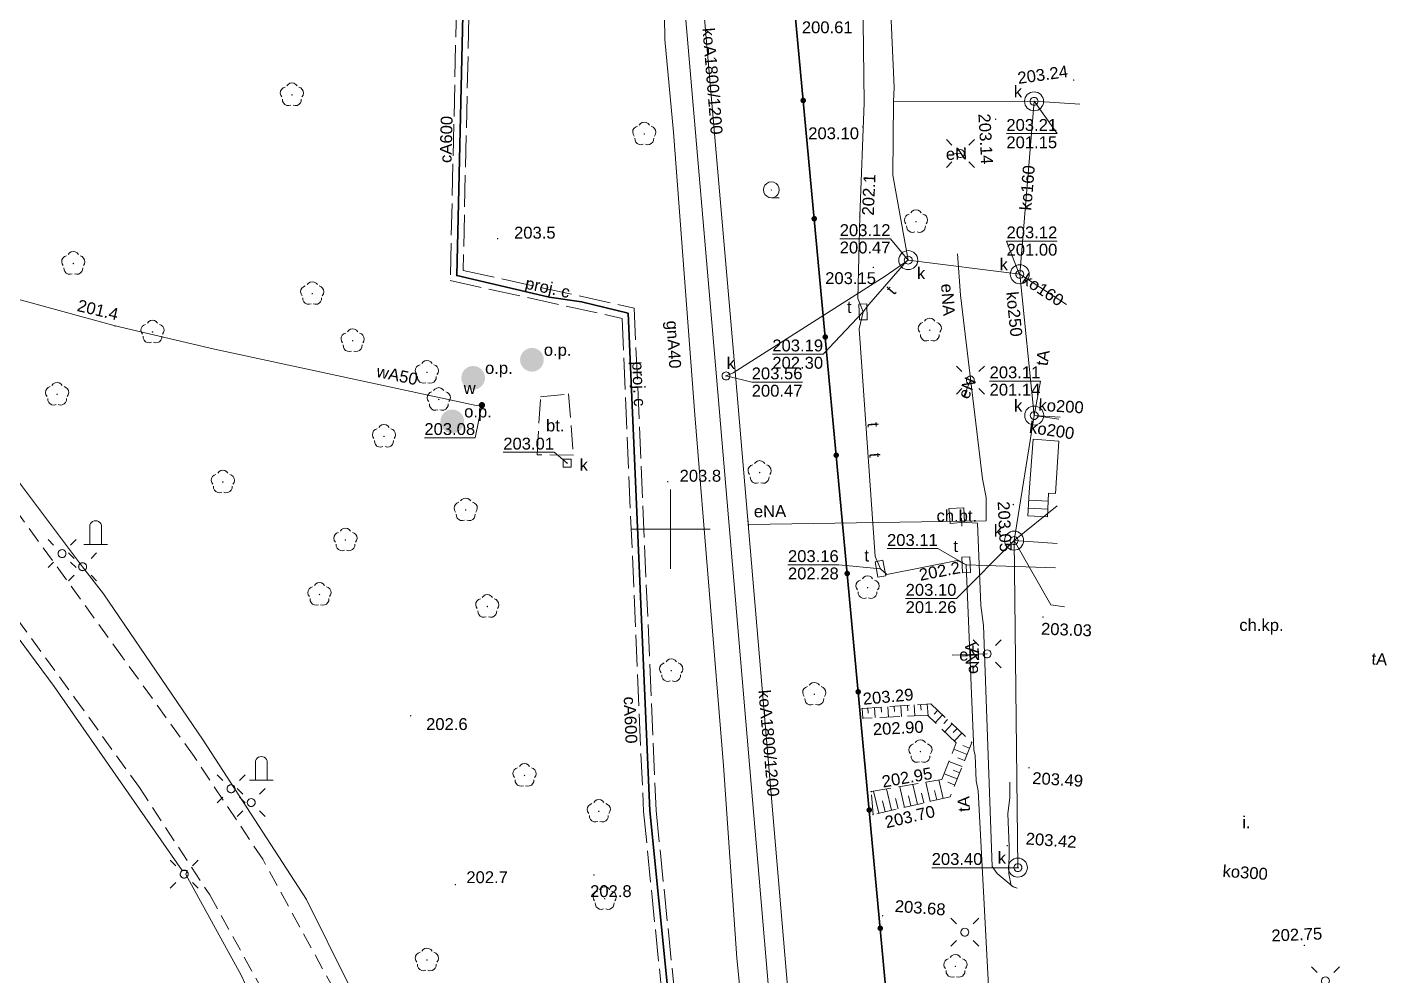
# Model space of a CAD drawing. Extents: x 0 to 7423283, y 0 to 5548300.
# Drawn here: x 7422559.4 to 7422645.2, y 5548021.8 to 5548081.7 of the extents above; entities that cross this region are included whole.
import ezdxf
from ezdxf.enums import TextEntityAlignment as Align

# ---------------------------------------------------------------- set-up
doc = ezdxf.new("R2010")
doc.units = 0
for name, pattern in [('PRZER1-1', [2, 1, -1]), ('PRZER2-1', [3, 2, -1]), ('PRZER2_5-1', [3.5, 2.5, -1]), ('PRZER3-1', [4, 3, -1]), ('PRZER4-1', [5, 4, -1])]:
    doc.linetypes.add(name, pattern=pattern)
doc.layers.get('0').update_dxf_attribs({"linetype": 'CONTINUOUS', "lineweight": 13})
for name, color, linetype, lineweight in [('BUBZ02', 7, 'PRZER2_5-1', 18), ('EGBS10', 7, 'CONTINUOUS', 18), ('KTCR02', 7, 'PRZER2-1', 18), ('KTCR02_O', 7, 'PRZER2-1', 18), ('KTOK05_01', 7, 'CONTINUOUS', 35), ('KTPL01', 7, 'PRZER3-1', 18), ('KTPL01_O', 7, 'PRZER3-1', 18), ('RTPW01', 7, 'CONTINUOUS', 13), ('RTPW01_O', 7, 'CONTINUOUS', 13), ('RTPW02', 7, 'CONTINUOUS', 13), ('RTPW02_O', 7, 'CONTINUOUS', 13), ('SUBP', 7, 'CONTINUOUS', 18), ('SUSM', 7, 'CONTINUOUS', 18)]:
    doc.layers.add(name, color=color, linetype=linetype, lineweight=lineweight)
for name, color, linetype, lineweight, true_color in [('EGBD03', 7, 'CONTINUOUS', 18, 0x008000), ('EGBU01', 7, 'PRZER1-1', 18, 0x008000), ('OBOO04_01', 7, 'CONTINUOUS', 18, 0x0a0909), ('OBOP02', 7, 'CONTINUOUS', 18, 0x008000), ('OBOP05_01', 7, 'CONTINUOUS', 13, 0x0a0909), ('OBOP05_01_O', 7, 'CONTINUOUS', 13, 0x0a0909), ('PTTL05', 7, 'CONTINUOUS', 18, 0x0a0909), ('SUOP03', 1, 'CONTINUOUS', 35, 0xff0000), ('SUPC05', 7, 'CONTINUOUS', 18, 0xd200d2), ('SUPC05_O', 7, 'CONTINUOUS', 18, 0xd200d2), ('SUPE04', 1, 'CONTINUOUS', 18, 0xff0000), ('SUPE04_O', 1, 'CONTINUOUS', 18, 0xff0000), ('SUPG04', 7, 'CONTINUOUS', 18, 0xbfbf00), ('SUPG04_O', 7, 'CONTINUOUS', 18, 0xbfbf00), ('SUPK03', 7, 'CONTINUOUS', 18, 0x803300), ('SUPK03_O', 7, 'CONTINUOUS', 18, 0x803300), ('SUPT01', 7, 'CONTINUOUS', 18, 0xff9100), ('SUPT01_O', 7, 'CONTINUOUS', 18, 0xff9100), ('SUPW03', 5, 'CONTINUOUS', 18, 0x0000ff), ('SUPW03_O', 5, 'CONTINUOUS', 18, 0x0000ff), ('SUUS15', 7, 'CONTINUOUS', 18, 0xff9100), ('SUUS15_O', 7, 'CONTINUOUS', 18, 0xff9100), ('SUUS22', 7, 'CONTINUOUS', 18, 0x0a0909), ('SUUS22_O', 7, 'CONTINUOUS', 18, 0x0a0909), ('SUXX_01', 7, 'CONTINUOUS', 18, 0x0a0909)]:
    doc.layers.add(name, color=color, linetype=linetype, lineweight=lineweight, true_color=true_color)
for name, color, linetype, true_color in [('SUPS01_05', 7, 'CONTINUOUS', 0x803300), ('SUPS01_05_O', 7, 'CONTINUOUS', 0x803300), ('SUPS01_07', 7, 'CONTINUOUS', 0xff9100), ('SUPS01_07_O', 7, 'CONTINUOUS', 0xff9100), ('SUPS01_08', 5, 'CONTINUOUS', 0x0000ff), ('SUPS01_08_O', 5, 'CONTINUOUS', 0x0000ff), ('SUUS25', 7, 'CONTINUOUS', 0x0a0909), ('SUUS25_O', 7, 'CONTINUOUS', 0x0a0909)]:
    doc.layers.add(name, color=color, linetype=linetype, true_color=true_color)
doc.styles.add('GEO-INFO', font='Arial')

# ---------------------------------------------------------------- blocks, each defined once
blk = doc.blocks.new('KOLO')
blk.add_hatch(color=0).paths.add_polyline_path([(0, 0.5), (-0.12941, 0.482963), (-0.25, 0.433013), (-0.353553, 0.353553), (-0.433013, 0.25), (-0.482963, 0.12941), (-0.5, 0), (-0.482963, -0.12941), (-0.433013, -0.25), (-0.353553, -0.353553), (-0.25, -0.433013), (-0.12941, -0.482963), (0, -0.5), (0.12941, -0.482963), (0.25, -0.433013), (0.353553, -0.353553), (0.433013, -0.25), (0.482963, -0.12941), (0.5, 0), (0.482963, 0.12941), (0.433013, 0.25), (0.353553, 0.353553), (0.25, 0.433013), (0.12941, 0.482963)])
blk = doc.blocks.new('OKRAG_PELNY')
at = {"color": 0}
blk.add_lwpolyline([(0.5, 0), (0.482963, -0.12941), (0.433013, -0.25), (0.353553, -0.353553), (0.25, -0.433013), (0.12941, -0.482963), (0, -0.5), (-0.12941, -0.482963), (-0.25, -0.433013), (-0.353553, -0.353553), (-0.433013, -0.25), (-0.482963, -0.12941), (-0.5, 0), (-0.482963, 0.12941), (-0.433013, 0.25), (-0.353553, 0.353553), (-0.25, 0.433013), (-0.12941, 0.482963), (0, 0.5), (0.12941, 0.482963), (0.25, 0.433013), (0.353553, 0.353553), (0.433013, 0.25), (0.482963, 0.12941)], close=True, dxfattribs=at)
blk = doc.blocks.new('SPDLP')
blk.add_hatch(color=0).paths.add_polyline_path([(-0.09, 0), (-0.085595, -0.027812), (-0.072812, -0.052901), (-0.052901, -0.072812), (-0.027812, -0.085595), (0, -0.09), (0.027812, -0.085595), (0.052901, -0.072812), (0.072812, -0.052901), (0.085595, -0.027812), (0.09, 0), (0.085595, 0.027812), (0.072812, 0.052901), (0.052901, 0.072812), (0.027812, 0.085595), (0, 0.09), (-0.027812, 0.085595), (-0.052901, 0.072812), (-0.072812, 0.052901), (-0.085595, 0.027812)])
at = {"color": 0}
for points in [[(-1.292703, 0.137547), (-1.355024, 0.389802), (-1.327532, 0.648184), (-1.213525, 0.881678), (-1.026689, 1.062258), (-0.78945, 1.168249), (-0.530282, 1.186929)], [(-0.268652, 1.271938), (-0.048001, 1.40916), (0.20623, 1.462858), (0.463525, 1.426585), (0.693003, 1.304695), (0.867117, 1.11182), (0.964971, 0.871109)], [(1.126667, 0.648554), (1.325358, 0.481106), (1.454989, 0.255912), (1.5, 0), (1.454989, -0.255912), (1.325358, -0.481106), (1.126667, -0.648554)], [(-0.530282, -1.186929), (-0.78945, -1.168249), (-1.026689, -1.062258), (-1.213525, -0.881678), (-1.327532, -0.648184), (-1.355024, -0.389802), (-1.292703, -0.137547)], [(0.964971, -0.871109), (0.867117, -1.11182), (0.693003, -1.304695), (0.463525, -1.426585), (0.20623, -1.462858), (-0.048001, -1.40916), (-0.268652, -1.271938)]]:
    blk.add_lwpolyline(points, dxfattribs=at)
blk = doc.blocks.new('SUSM01_01')
at = {"color": 0}
for points in [[(-0.353553, 0.353553), (-0.212132, 0.212132)], [(0.353553, 0.353553), (0.212132, 0.212132)], [(-0.353553, -0.353553), (-0.212132, -0.212132)], [(0.353553, -0.353553), (0.212132, -0.212132)]]:
    blk.add_lwpolyline(points, dxfattribs=at)
blk.add_lwpolyline([(0.1, 0), (0.093969, -0.034202), (0.076604, -0.064279), (0.05, -0.086603), (0.025882, -0.096593), (0, -0.1), (-0.025882, -0.096593), (-0.05, -0.086603), (-0.073305, -0.068017), (-0.090097, -0.043388), (-0.098883, -0.014904), (-0.098883, 0.014904), (-0.090097, 0.043388), (-0.073305, 0.068017), (-0.05, 0.086603), (-0.022252, 0.097493), (0.007473, 0.09972), (0.036534, 0.093087), (0.062349, 0.078183), (0.082624, 0.056332), (0.095557, 0.029476)], close=True, dxfattribs=at)
blk = doc.blocks.new('PROSTOKAT2-1_PELNY')
at = {"color": 0}
blk.add_lwpolyline([(1, 0.5), (1, -0.5), (-1, -0.5), (-1, 0.5)], close=True, dxfattribs=at)
blk = doc.blocks.new('OBOO04')
at = {"color": 0}
for points in [[(0, -1), (0, 1)], [(0, -0.5), (1.5, -0.5), (1.62941, -0.482963), (1.75, -0.433013), (1.853553, -0.353553), (1.933013, -0.25), (1.982963, -0.12941), (2, 0), (1.982963, 0.12941), (1.933013, 0.25), (1.853553, 0.353553), (1.75, 0.433013), (1.62941, 0.482963), (1.5, 0.5)], [(0, 0.5), (1.5, 0.5)]]:
    blk.add_lwpolyline(points, dxfattribs=at)
blk = doc.blocks.new('KWADRAT_NIEPRZEZR')
at = {"color": 0}
blk.add_lwpolyline([(-0.5, 0.5), (-0.5, -0.5), (0.5, -0.5), (0.5, 0.5)], close=True, dxfattribs=at)
blk = doc.blocks.new('PION_C')
at = {"color": 0}
blk.add_lwpolyline([(0, 0.5), (0, -0.5)], dxfattribs=at)
blk = doc.blocks.new('SPKRZ')
at = {"color": 0}
blk.add_lwpolyline([(0.5, 0), (0.475528, -0.154508), (0.404508, -0.293893), (0.293893, -0.404508), (0.154508, -0.475528), (0, -0.5), (-0.154508, -0.475528), (-0.293893, -0.404508), (-0.404508, -0.293893), (-0.475528, -0.154508), (-0.5, 0), (-0.475528, 0.154508), (-0.404508, 0.293893), (-0.293893, 0.404508), (-0.154508, 0.475528), (0, 0.5), (0.154508, 0.475528), (0.293893, 0.404508), (0.404508, 0.293893), (0.475528, 0.154508)], close=True, dxfattribs=at)
blk.add_lwpolyline([(-0.5, 0), (-0.5, -0.5)], dxfattribs=at)

msp = doc.modelspace()

# ---------------------------------------------------------------- linework, layer by layer
at = {"color": 7, "linetype": 'Continuous', "lineweight": 13, "elevation": 100, "flags": 128}
for points in [[(7422600, 5548047.5), (7422600, 5548052.5)], [(7422597.5, 5548050), (7422602.5, 5548050)]]:
    msp.add_lwpolyline(points, dxfattribs=at)
at = {"layer": 'BUBZ02', "color": 7, "linetype": 'PRZER2_5-1', "lineweight": 18, "ltscale": 0.5, "elevation": 10.14}
for points in [[(7422612.1, 5548038.67), (7422616.44, 5548038.98), (7422619.02, 5548036.53), (7422617.65, 5548033.1), (7422612.79, 5548031.98)], [(7422612.79, 5548031.98), (7422612.67, 5548033.43), (7422617.14, 5548034.2), (7422618.04, 5548036.52), (7422616.22, 5548038.25), (7422612.15, 5548038.07), (7422612.1, 5548038.67)]]:
    msp.add_lwpolyline(points, dxfattribs=at)
at = {"layer": 'BUBZ02', "color": 7, "linetype": 'Continuous', "lineweight": 18, "elevation": 10.14, "flags": 128}
for points in [[(7422612.463, 5548038.696), (7422612.485, 5548038.391)], [(7422612.924, 5548038.104), (7422612.88, 5548038.726)], [(7422613.296, 5548038.755), (7422613.319, 5548038.439)], [(7422613.758, 5548038.141), (7422613.712, 5548038.785)], [(7422614.129, 5548038.815), (7422614.152, 5548038.487)], [(7422614.593, 5548038.178), (7422614.545, 5548038.845)], [(7422614.961, 5548038.874), (7422614.986, 5548038.535)], [(7422615.427, 5548038.215), (7422615.378, 5548038.904)], [(7422615.794, 5548038.934), (7422615.819, 5548038.584)], [(7422616.264, 5548038.208), (7422616.21, 5548038.964)], [(7422616.878, 5548038.564), (7422616.644, 5548038.317)], [(7422617.181, 5548038.276), (7422616.712, 5548037.782)], [(7422617.484, 5548037.989), (7422617.249, 5548037.742)], [(7422617.317, 5548037.207), (7422617.786, 5548037.701)], [(7422618.089, 5548037.414), (7422617.854, 5548037.167)], [(7422617.922, 5548036.632), (7422618.392, 5548037.127)], [(7422618.722, 5548035.784), (7422617.884, 5548036.119)], [(7422618.877, 5548036.172), (7422618.456, 5548036.34)], [(7422618.412, 5548035.009), (7422617.582, 5548035.34)], [(7422618.567, 5548035.396), (7422618.15, 5548035.563)], [(7422617.212, 5548032.999), (7422616.943, 5548034.166)], [(7422618.103, 5548034.233), (7422617.28, 5548034.562)], [(7422618.258, 5548034.621), (7422617.844, 5548034.786)], [(7422613.145, 5548032.062), (7422612.823, 5548033.456)], [(7422613.958, 5548032.249), (7422613.647, 5548033.598)], [(7422614.772, 5548032.437), (7422614.471, 5548033.74)], [(7422615.585, 5548032.624), (7422615.295, 5548033.882)], [(7422615.992, 5548032.718), (7422615.85, 5548033.336)], [(7422616.399, 5548032.812), (7422616.119, 5548034.024)], [(7422616.806, 5548032.905), (7422616.668, 5548033.5)], [(7422617.948, 5548033.846), (7422617.516, 5548034.018)], [(7422613.552, 5548032.156), (7422613.394, 5548032.841)], [(7422614.365, 5548032.343), (7422614.212, 5548033.006)], [(7422615.179, 5548032.53), (7422615.031, 5548033.171)]]:
    msp.add_lwpolyline(points, dxfattribs=at)
at = {"layer": 'EGBD03', "color": 96, "linetype": 'Continuous', "lineweight": 18, "true_color": 0x008000, "elevation": 10.3}
msp.add_lwpolyline([(7422625.3, 5547895.12), (7422601.46, 5548151.54), (7422591.42, 5548155.3), (7422589.92, 5548155.86), (7422587.57, 5548156.75), (7422583.47, 5548158.28), (7422573.31, 5548162.23), (7422572.77, 5548162.45), (7422556.89, 5548168.32), (7422545.47, 5548172.54), (7422514.79, 5548184.14), (7422483.18, 5548195.69), (7422455.56, 5548206.6), (7422441.65, 5548211.92), (7422434.9, 5548214.47), (7422406.59, 5548225.32)], dxfattribs=at)
at = {"layer": 'EGBS10', "color": 7, "linetype": 'Continuous', "lineweight": 18, "elevation": 10.26}
msp.add_lwpolyline([(7422624.51, 5548055.57), (7422622.9, 5548055.68), (7422622.65, 5548052.33), (7422622.56, 5548050.84), (7422623.79, 5548050.78), (7422623.87, 5548052.28), (7422624.3, 5548052.25)], close=True, dxfattribs=at)
at = {"layer": 'EGBS10', "color": 7, "linetype": 'Continuous', "lineweight": 18, "elevation": 10.26, "flags": 128}
for points in [[(7422622.59, 5548051.335), (7422623.816, 5548051.261)], [(7422622.62, 5548051.835), (7422623.842, 5548051.761)]]:
    msp.add_lwpolyline(points, dxfattribs=at)
at = {"layer": 'EGBU01', "color": 7, "linetype": 'Continuous', "lineweight": 18, "elevation": 10.17}
msp.add_lwpolyline([(7422625.3, 5547895.12), (7422601.46, 5548151.54), (7422591.42, 5548155.3), (7422589.92, 5548155.86), (7422587.57, 5548156.75), (7422583.47, 5548158.28), (7422573.31, 5548162.23), (7422572.77, 5548162.45), (7422556.89, 5548168.32), (7422545.47, 5548172.54), (7422514.79, 5548184.14), (7422483.18, 5548195.69), (7422455.56, 5548206.6), (7422441.65, 5548211.92), (7422434.9, 5548214.47), (7422406.59, 5548225.32)], dxfattribs=at)
at = {"layer": 'EGBU01', "color": 96, "linetype": 'PRZER1-1', "lineweight": 18, "ltscale": 0.5, "true_color": 0x008000, "elevation": 10.18}
msp.add_lwpolyline([(7422625.3, 5547895.12), (7422601.46, 5548151.54), (7422591.42, 5548155.3), (7422589.92, 5548155.86), (7422587.57, 5548156.75), (7422583.47, 5548158.28), (7422573.31, 5548162.23), (7422572.77, 5548162.45), (7422556.89, 5548168.32), (7422545.47, 5548172.54), (7422514.79, 5548184.14), (7422483.18, 5548195.69), (7422455.56, 5548206.6), (7422441.65, 5548211.92), (7422434.9, 5548214.47), (7422406.59, 5548225.32)], dxfattribs=at)
at = {"layer": 'KTCR02', "color": 7, "linetype": 'PRZER2-1', "lineweight": 18, "ltscale": 0.5, "elevation": 10.18}
for points in [[(7422578.77, 5548020.93), (7422574.27, 5548029.16), (7422569.93, 5548035.65), (7422565.4, 5548041.95), (7422554.84, 5548056.5), (7422548.22, 5548065.55), (7422546.32, 5548068.73, -0.25467), (7422547.41, 5548073.71), (7422549.46, 5548075.38), (7422550.83, 5548076.69), (7422553.66, 5548079.48), (7422556.24, 5548082.76), (7422558.53, 5548087.2), (7422561.31, 5548096.88), (7422566.3, 5548114.8), (7422571.41, 5548133.29), (7422572.55, 5548137.12), (7422572.86, 5548137.36), (7422573.42, 5548139.29), (7422573.17, 5548139.62), (7422576.02, 5548149.65, -0.297132), (7422580.15, 5548151.56), (7422580.84, 5548153.17), (7422571.34, 5548156.78)], [(7422490.44, 5548020.28, -0.217817), (7422491.56, 5548027.61), (7422495.23, 5548031.73), (7422502.62, 5548039.48), (7422510.92, 5548047.81), (7422519.04, 5548054.16), (7422528.54, 5548060.92), (7422536.94, 5548066.79, -0.46104), (7422543.01, 5548065.78), (7422551.72, 5548054), (7422562.41, 5548039.34), (7422566.49, 5548033.68), (7422570.92, 5548026.91), (7422575.3, 5548018.99)]]:
    msp.add_lwpolyline(points, format="xyb", dxfattribs=at)
msp.add_lwpolyline([(7422617.58, 5548051.298), (7422618.526, 5548051.359), (7422618.571, 5548050.436), (7422617.65, 5548050.365)], close=True, dxfattribs=at)
at = {"layer": 'KTOK05_01', "color": 7, "linetype": 'Continuous', "lineweight": 35, "elevation": 10.18}
msp.add_lwpolyline([(7422623.29, 5547912.97), (7422622.84, 5547921.55), (7422601.46, 5548151.54)], dxfattribs=at)
at = {"layer": 'KTPL01', "color": 7, "linetype": 'PRZER3-1', "lineweight": 18, "ltscale": 0.5, "elevation": 10.18}
msp.add_lwpolyline([(7422591.8, 5548058.35), (7422593.57, 5548058.54), (7422593.88, 5548054.67), (7422591.58, 5548054.7)], close=True, dxfattribs=at)
at = {"layer": 'PTTL05', "color": 18, "linetype": 'PRZER2-1', "lineweight": 18, "ltscale": 0.5, "true_color": 0x0a0909, "elevation": 10.06}
msp.add_lwpolyline([(7422606.37, 5548071.44), (7422606.36, 5548071.42), (7422606.38, 5548071.42)], close=True, dxfattribs=at)
at = {"layer": 'SUBP', "color": 36, "linetype": 'Continuous', "lineweight": 18, "true_color": 0x803300, "elevation": 10.22}
for points in [[(7422622.95, 5548076.42, -1), (7422622.95, 5548077.62, -1)], [(7422615.01, 5548066.39, -1), (7422615.01, 5548067.59, -1)], [(7422622.05, 5548065.5, -1), (7422622.05, 5548066.7, -1)], [(7422622.96, 5548056.58, -1), (7422622.96, 5548057.78, -1)], [(7422621.69, 5548048.68, -1), (7422621.69, 5548049.88, -1)], [(7422621.93, 5548028.03, -1), (7422621.93, 5548029.23, -1)]]:
    msp.add_lwpolyline(points, format="xyb", close=True, dxfattribs=at)
at = {"layer": 'SUOP03', "color": 212, "linetype": 'Continuous', "lineweight": 35, "true_color": 0xd200d2, "elevation": 10.18}
msp.add_lwpolyline([(7422617.793, 5548134.984), (7422617.31, 5548133), (7422614.55, 5548132.89), (7422591.64, 5548132.5), (7422594.33, 5548086.02), (7422586.95, 5548085.21), (7422586.51, 5548066.02), (7422592.35, 5548064.65), (7422594.38, 5548064.35), (7422597.33, 5548063.64), (7422598.7, 5548032.21), (7422599.83, 5548020.9), (7422600.84, 5548011.71), (7422603.41, 5547986.52), (7422603.79, 5547981.73), (7422593.46, 5547980.15), (7422593.85, 5547974.61), (7422595.38, 5547959.1), (7422607.09, 5547960.02), (7422608.85, 5547944.16), (7422610.29, 5547932.44), (7422611.07, 5547925.14), (7422612.74, 5547912.54)], dxfattribs=at)
at = {"layer": 'SUPC05', "color": 212, "linetype": 'PRZER4-1', "lineweight": 18, "ltscale": 0.5, "true_color": 0xd200d2, "elevation": 10.18}
for points in [[(7422617.413, 5548135.114), (7422616.994, 5548133.394), (7422591.217, 5548132.892), (7422593.909, 5548086.376), (7422586.558, 5548085.569), (7422586.103, 5548065.7), (7422596.944, 5548063.315)], [(7422618.19, 5548134.924), (7422617.626, 5548132.606), (7422592.063, 5548132.108), (7422594.751, 5548085.664), (7422587.342, 5548084.851), (7422586.917, 5548066.34), (7422597.716, 5548063.965)], [(7422596.944, 5548063.315), (7422598.301, 5548032.181), (7422603.354, 5547982.068)], [(7422597.716, 5548063.965), (7422599.099, 5548032.239), (7422604.226, 5547981.392)]]:
    msp.add_lwpolyline(points, dxfattribs=at)
at = {"layer": 'SUPE04', "color": 1, "linetype": 'Continuous', "lineweight": 18, "true_color": 0xff0000, "elevation": 10.18}
for points in [[(7422617.81, 5548073.7), (7422618.3, 5548073.72)], [(7422618.12, 5548067.4), (7422618.3, 5548064.78), (7422619.7, 5548053.19), (7422619.92, 5548052.01), (7422619.92, 5548050.53), (7422604.92, 5548050.29)], [(7422549.4, 5548065.16), (7422549.65, 5548064.93), (7422553.71, 5548059.83), (7422562.9, 5548047.63), (7422564.22, 5548045.92), (7422570.51, 5548036.67), (7422577.02, 5548026.62), (7422582.38, 5548015.85), (7422586.1, 5548005.44), (7422586.91, 5548000.09), (7422587.99, 5547996.77), (7422588.85, 5547994.26), (7422590.61, 5547981.17), (7422590.31, 5547971.75), (7422590.9, 5547968.92), (7422590.41, 5547956.78), (7422589.73, 5547949.5), (7422587.15, 5547937.48), (7422586.66, 5547935.56), (7422586.54, 5547935.45)], [(7422618.51, 5548058.41), (7422618.93, 5548059.42)], [(7422621.88, 5548027.33), (7422621.64, 5548027.41), (7422620.63, 5548028.27), (7422620.3, 5548028.7), (7422619.75, 5548043.91), (7422619.59, 5548045.18), (7422619.39, 5548050.39), (7422618.38, 5548050.45)], [(7422557.32, 5548045.17), (7422561.1, 5548040.07), (7422569.19, 5548028.45), (7422569.49, 5548028.45), (7422569.42, 5548028.2), (7422572.91, 5548021.84), (7422575.09, 5548017.13)], [(7422617.79, 5548042.04), (7422619.99, 5548042.13)], [(7422621.43, 5548034.02), (7422621.42, 5548033.04), (7422621.29, 5548032.04), (7422621.39, 5548029.97), (7422621.35, 5548028.24), (7422621.51, 5548027.48), (7422621.88, 5548027.33)]]:
    msp.add_lwpolyline(points, dxfattribs=at)
at = {"layer": 'SUPG04', "color": 52, "linetype": 'Continuous', "lineweight": 18, "true_color": 0xbfbf00, "elevation": 10.18}
msp.add_lwpolyline([(7422597.27, 5548176.49), (7422594.85, 5548169.89), (7422592.9, 5548163.66), (7422593.13, 5548162.78), (7422593.01, 5548161.93), (7422593.17, 5548159.67), (7422595.81, 5548130.84), (7422598.02, 5548106.29), (7422598.05, 5548102.81), (7422599.62, 5548082.38), (7422599.65, 5548080.93), (7422600.19, 5548075.08), (7422601.53, 5548057.23), (7422603.34, 5548035.08), (7422604.2, 5548022.92), (7422604.77, 5548017.07)], dxfattribs=at)
at = {"layer": 'SUPK03', "color": 36, "linetype": 'Continuous', "lineweight": 18, "true_color": 0x803300, "elevation": 10.18}
for points in [[(7422445.537, 5548223.399), (7422512.24, 5548197.468), (7422516.193, 5548195.887), (7422518.122, 5548195.117), (7422588.834, 5548166.891), (7422595.186, 5548164.572), (7422602.138, 5548082.491), (7422604.108, 5548059.731), (7422607.728, 5548017.19), (7422608.898, 5548002.751), (7422612.848, 5547959.181), (7422616.528, 5547912.716), (7422619.298, 5547876.146), (7422620.078, 5547866.362), (7422621.476, 5547851.269), (7422625.495, 5547821.997), (7422634.838, 5547745.483), (7422638.578, 5547679.164), (7422639.807, 5547669.243), (7422640.508, 5547661.182)], [(7422445.103, 5548222.281), (7422511.8, 5548196.352), (7422515.747, 5548194.773), (7422517.678, 5548194.003), (7422588.406, 5548165.769), (7422594.054, 5548163.708), (7422600.942, 5548082.389), (7422602.912, 5548059.629), (7422606.532, 5548017.09), (7422607.702, 5548002.649), (7422611.652, 5547959.079), (7422615.332, 5547912.624), (7422618.102, 5547876.054), (7422618.882, 5547866.258), (7422620.284, 5547851.131), (7422624.305, 5547821.843), (7422633.642, 5547745.377), (7422637.382, 5547679.056), (7422638.613, 5547669.117), (7422639.312, 5547661.078)], [(7422615.01, 5548066.99), (7422614.03, 5548072.36), (7422614.07, 5548077), (7422614.12, 5548077.89), (7422613.86, 5548083.58), (7422614.07, 5548085.33), (7422614.15, 5548104.77), (7422614.24, 5548105.26)], [(7422622.95, 5548077.02), (7422614.07, 5548077)], [(7422622.05, 5548066.1), (7422622.95, 5548077.02), (7422625.85, 5548076.84)], [(7422615.01, 5548066.99), (7422613.56, 5548065.99), (7422603.97, 5548059.88), (7422603.51, 5548059.68)], [(7422615.01, 5548066.99), (7422622.05, 5548066.1)], [(7422621.69, 5548049.28), (7422622.96, 5548057.18), (7422622.05, 5548066.1)], [(7422622.05, 5548066.1), (7422625, 5548064.18)], [(7422622.96, 5548057.18), (7422624.6, 5548057.08)], [(7422622.96, 5548057.18), (7422624.51, 5548056.95)], [(7422621.69, 5548049.28), (7422624.42, 5548051.48)], [(7422621.69, 5548049.28), (7422624.02, 5548045.22), (7422624.88, 5548045.1)], [(7422621.69, 5548049.28), (7422624.4, 5548049.09)], [(7422621.93, 5548028.63), (7422621.69, 5548049.28)]]:
    msp.add_lwpolyline(points, dxfattribs=at)
at = {"layer": 'SUPS01_05_O', "color": 36, "linetype": 'Continuous', "lineweight": 9, "true_color": 0x803300, "elevation": 10.8, "flags": 128}
for points in [[(7422621.204, 5548074.98), (7422624.407, 5548074.98), (7422622.95, 5548077.02)], [(7422621.204, 5548074.98), (7422624.407, 5548074.98)], [(7422610.686, 5548068.337), (7422613.89, 5548068.337), (7422615.01, 5548066.99)], [(7422610.686, 5548068.337), (7422613.89, 5548068.337)], [(7422624.419, 5548068.197), (7422621.215, 5548068.197), (7422622.011, 5548066.122)], [(7422621.215, 5548068.197), (7422624.419, 5548068.197)], [(7422608.333, 5548059.292), (7422605.13, 5548059.293), (7422603.51, 5548059.68)], [(7422605.13, 5548059.293), (7422608.333, 5548059.292)], [(7422620.145, 5548059.358), (7422623.348, 5548059.358), (7422622.96, 5548057.18)], [(7422620.145, 5548059.358), (7422623.348, 5548059.358)], [(7422589.45, 5548054.857), (7422592.653, 5548054.857), (7422593.48, 5548054.17)], [(7422614.847, 5548045.624), (7422618.05, 5548045.624), (7422621.69, 5548049.28)], [(7422614.847, 5548045.624), (7422618.05, 5548045.624)], [(7422616.49, 5548028.627), (7422619.693, 5548028.627), (7422621.99, 5548028.62)]]:
    msp.add_lwpolyline(points, dxfattribs=at)
at = {"layer": 'SUPS01_07_O', "color": 30, "linetype": 'Continuous', "lineweight": 9, "true_color": 0xff9100, "elevation": 10.8, "flags": 128}
for points in [[(7422606.432, 5548061.057), (7422609.635, 5548061.057), (7422612.16, 5548063.72)], [(7422606.432, 5548061.057), (7422609.635, 5548061.057)], [(7422613.671, 5548048.772), (7422616.874, 5548048.772), (7422618.66, 5548047.75)], [(7422607.419, 5548047.753), (7422610.622, 5548047.753), (7422613.262, 5548047.508)], [(7422607.419, 5548047.753), (7422610.622, 5548047.753)]]:
    msp.add_lwpolyline(points, dxfattribs=at)
at = {"layer": 'SUPS01_08_O', "color": 5, "linetype": 'Continuous', "lineweight": 9, "true_color": 0x0000ff, "elevation": 10.8, "flags": 128}
msp.add_lwpolyline([(7422584.47, 5548055.777), (7422587.673, 5548055.777), (7422588.1, 5548057.83)], dxfattribs=at)
at = {"layer": 'SUPT01', "color": 30, "linetype": 'Continuous', "lineweight": 18, "true_color": 0xff9100, "elevation": 10.18}
for points in [[(7422612.093, 5548087.162), (7422612.231, 5548076.923), (7422611.956, 5548069.775), (7422611.832, 5548064.573), (7422612.16, 5548063.72), (7422611.916, 5548062.649), (7422612.918, 5548048.286), (7422613.25, 5548047.5), (7422613.651, 5548047.149), (7422618.12, 5548048.019), (7422618.66, 5548047.75)], [(7422612.093, 5548087.162), (7422612.231, 5548076.923), (7422611.956, 5548069.775), (7422611.832, 5548064.573), (7422612.16, 5548063.72), (7422611.916, 5548062.649), (7422612.918, 5548048.286), (7422613.25, 5548047.5), (7422613.651, 5548047.149), (7422618.12, 5548048.019), (7422618.66, 5548047.75)], [(7422612.16, 5548063.72), (7422612.514, 5548064.196), (7422614.921, 5548066.952)], [(7422618.66, 5548047.75), (7422624.299, 5548047.564)], [(7422621.02, 5548003.23), (7422619.43, 5548033.47), (7422619.29, 5548034.11), (7422619.23, 5548035.72), (7422619.14, 5548036.06), (7422618.66, 5548047.75)]]:
    msp.add_lwpolyline(points, dxfattribs=at)
at = {"layer": 'SUPW03', "color": 5, "linetype": 'Continuous', "lineweight": 18, "true_color": 0x0000ff, "elevation": 10.18}
msp.add_lwpolyline([(7422548.12, 5548067.54), (7422548.8, 5548067.26), (7422564.95, 5548062.84), (7422571.22, 5548061.36), (7422587.73, 5548057.82), (7422588.1, 5548057.83)], dxfattribs=at)

# ---------------------------------------------------------------- block references
at = {"layer": 'KTOK05_01', "color": 7, "lineweight": 35, "xscale": 0.35, "yscale": 0.35, "rotation": 90}
for p in [(7422608.382, 5548077.074, 10.18), (7422609.077, 5548069.607, 10.18), (7422609.771, 5548062.139, 10.18), (7422610.465, 5548054.671, 10.18), (7422611.159, 5548047.203, 10.18), (7422611.853, 5548039.735, 10.18), (7422612.548, 5548032.268, 10.18), (7422613.242, 5548024.8, 10.18)]:
    msp.add_blockref('KOLO', p, dxfattribs=at)
at = {"layer": 'OBOO04_01', "color": 18, "lineweight": 18, "true_color": 0x0a0909, "xscale": 0.75, "yscale": 0.75, "rotation": 90}
for p in [(7422563.72, 5548049.04, 10.2), (7422574.18, 5548034.15, 10.2)]:
    msp.add_blockref('OBOO04', p, dxfattribs=at)
at = {"layer": 'OBOP02', "color": 96, "lineweight": 18, "true_color": 0x008000, "xscale": 0.5, "yscale": 0.5, "rotation": 90}
for p in [(7422576.11, 5548077.43, 10.12), (7422598.35, 5548074.96, 10.12), (7422615.5, 5548069.42, 10.12), (7422562.31, 5548066.78, 10.12), (7422577.39, 5548064.88, 10.12), (7422616.37, 5548062.57, 10.12), (7422567.31, 5548062.45, 10.12), (7422579.94, 5548061.9, 10.12), (7422584.63, 5548059.9, 10.12), (7422561.29, 5548058.52, 10.12), (7422585.38, 5548058.19, 10.12), (7422581.92, 5548055.86, 10.12), (7422605.63, 5548053.58, 10.12), (7422571.75, 5548052.98, 10.12), (7422587.08, 5548051.22, 10.12), (7422579.49, 5548049.32, 10.12), (7422612.44, 5548046.31, 10.12), (7422577.85, 5548045.88, 10.12), (7422588.44, 5548045.12, 10.12), (7422600.05, 5548041.07, 10.12), (7422609.08, 5548039.58, 10.12), (7422615.78, 5548035.96, 10.12), (7422590.79, 5548034.45, 10.12), (7422595.48, 5548032.19, 10.12), (7422595.85, 5548026.67, 10.12), (7422584.63, 5548022.8, 10.12), (7422617.99, 5548022.39, 10.12)]:
    msp.add_blockref('SPDLP', p, dxfattribs=at)
at = {"layer": 'OBOP05_01', "color": 18, "lineweight": 13, "true_color": 0x0a0909, "xscale": 1.5, "yscale": 1.5, "rotation": 90}
for p in [(7422591.26, 5548060.7, 10.12), (7422587.55, 5548059.56, 10.12), (7422586.23, 5548056.81, 10.12)]:
    msp.add_blockref('KOLO', p, dxfattribs=at)
at = {"layer": 'PTTL05', "color": 18, "lineweight": 18, "true_color": 0x0a0909, "rotation": 90}
msp.add_blockref('SPKRZ', (7422606.37, 5548071.43, 10.06), dxfattribs=at)
at = {"layer": 'RTPW01', "color": 7, "lineweight": 13, "xscale": 0.09, "yscale": 0.09, "rotation": 90}
for p in [(7422589.09, 5548068.35, 10.2), (7422599.83, 5548053, 10.2), (7422583.6, 5548038.22, 10.2), (7422595.17, 5548028.16, 10.2), (7422586.43, 5548027.56, 10.2)]:
    msp.add_blockref('KOLO', p, dxfattribs=at)
at = {"layer": 'RTPW02', "color": 7, "lineweight": 13, "xscale": 0.09, "yscale": 0.09, "rotation": 90}
for p in [(7422625.45, 5548078.36, 10.2), (7422612.145, 5548075.403, 10.2), (7422620.53, 5548075.89, 10.2), (7422612.811, 5548066.531, 10.2), (7422621.64, 5548051.56, 10.2), (7422623.51, 5548044.45, 10.2), (7422612.1, 5548038.67, 10.2), (7422612.15, 5548038.07, 10.2), (7422622.63, 5548034.94, 10.2), (7422612.67, 5548033.43, 10.2), (7422612.79, 5548031.98, 10.2), (7422621.26, 5548030.02, 10.2), (7422613.39, 5548025.59, 10.2), (7422640.01, 5548023.72, 10.2)]:
    msp.add_blockref('KOLO', p, dxfattribs=at)
at = {"layer": 'SUPS01_05', "color": 36, "lineweight": 5, "true_color": 0x803300, "xscale": 0.09, "yscale": 0.09, "rotation": 90}
for p in [(7422622.95, 5548077.02, 10.24), (7422615.01, 5548066.99, 10.24), (7422622.05, 5548066.1, 10.24), (7422603.51, 5548059.68, 10.24), (7422622.96, 5548057.18, 10.24), (7422593.48, 5548054.17, 10.24), (7422621.69, 5548049.28, 10.24), (7422621.93, 5548028.63, 10.24)]:
    msp.add_blockref('KOLO', p, dxfattribs=at)
at = {"layer": 'SUPS01_07', "color": 30, "lineweight": 5, "true_color": 0xff9100, "xscale": 0.09, "yscale": 0.09, "rotation": 90}
for p in [(7422611.956, 5548069.775, 10.24), (7422612.16, 5548063.72, 10.24), (7422618.12, 5548048.019, 10.24), (7422618.66, 5548047.75, 10.24), (7422613.249, 5548047.502, 10.24)]:
    msp.add_blockref('KOLO', p, dxfattribs=at)
at = {"layer": 'SUPS01_08', "color": 5, "lineweight": 5, "true_color": 0x0000ff, "xscale": 0.09, "yscale": 0.09, "rotation": 90}
for p in [(7422564.95, 5548062.84, 10.24), (7422588.1, 5548057.83, 10.24)]:
    msp.add_blockref('KOLO', p, dxfattribs=at)
at = {"layer": 'SUSM', "color": 7, "lineweight": 18, "rotation": 90}
for name, p, xscale, yscale in [('SUSM01_01', (7422618.3, 5548073.72, 10.24), 2.5, 2.5), ('SUSM01_01', (7422618.93, 5548059.42, 10.24), 2.5, 2.5), ('SUSM01_01', (7422561.6, 5548048.46, 10.24), 2.5, 2.5), ('OKRAG_PELNY', (7422561.6, 5548048.46, 10.24), 0.5, 0.5), ('SUSM01_01', (7422562.9, 5548047.63, 10.24), 2.5, 2.5), ('OKRAG_PELNY', (7422562.9, 5548047.63, 10.24), 0.5, 0.5), ('SUSM01_01', (7422619.99, 5548042.13, 10.24), 2.5, 2.5), ('SUSM01_01', (7422572.27, 5548033.61, 10.24), 2.5, 2.5), ('OKRAG_PELNY', (7422572.27, 5548033.61, 10.24), 0.5, 0.5), ('SUSM01_01', (7422573.54, 5548032.74, 10.24), 2.5, 2.5), ('OKRAG_PELNY', (7422573.54, 5548032.74, 10.24), 0.5, 0.5), ('SUSM01_01', (7422569.31, 5548028.22, 10.24), 2.5, 2.5), ('OKRAG_PELNY', (7422569.31, 5548028.22, 10.24), 0.5, 0.5), ('SUSM01_01', (7422618.58, 5548024.55, 10.24), 2.5, 2.5), ('SUSM01_01', (7422641.34, 5548021.48, 10.24), 2.5, 2.5)]:
    msp.add_blockref(name, p, dxfattribs=dict(at, xscale=xscale, yscale=yscale))
at = {"layer": 'SUUS15', "color": 30, "lineweight": 18, "true_color": 0xff9100, "xscale": 0.5, "yscale": 0.5}
for p, rotation in [((7422612.16, 5548063.72, 10.24), 271.9906536246439), ((7422613.25, 5548047.5, 10.24), 100.2996693636564), ((7422618.66, 5548047.75, 10.24), 92.29039829760272)]:
    msp.add_blockref('PROSTOKAT2-1_PELNY', p, dxfattribs=dict(at, rotation=rotation))
at = {"layer": 'SUUS15', "color": 36, "lineweight": 18, "true_color": 0x803300, "xscale": 0.5, "yscale": 0.5}
for name, p, rotation in [('OKRAG_PELNY', (7422603.51, 5548059.68, 10.24), 90), ('KWADRAT_NIEPRZEZR', (7422593.48, 5548054.17, 10.24), 0.572729347994912)]:
    msp.add_blockref(name, p, dxfattribs=dict(at, rotation=rotation))
at = {"layer": 'SUUS22', "color": 18, "lineweight": 18, "true_color": 0x0a0909, "xscale": 0.5, "yscale": 0.5, "rotation": 90}
for p in [(7422622.95, 5548077.02, 10.25), (7422615.01, 5548066.99, 10.25), (7422622.05, 5548066.1, 10.25), (7422622.96, 5548057.18, 10.25), (7422621.69, 5548049.28, 10.25), (7422621.93, 5548028.63, 10.25)]:
    msp.add_blockref('OKRAG_PELNY', p, dxfattribs=at)
at = {"layer": 'SUUS25', "color": 18, "lineweight": 5, "true_color": 0x0a0909, "xscale": 0.4, "yscale": 0.4, "rotation": 344.2911393281063}
msp.add_blockref('KOLO', (7422588.1, 5548057.83, 10.24), dxfattribs=at)
at = {"layer": 'SUXX_01', "color": 18, "lineweight": 18, "true_color": 0x0a0909, "xscale": 0.5, "yscale": 0.5}
for p, rotation in [((7422604.92, 5548050.29, 10.24), 1.145549992927201), ((7422618.38, 5548050.45, 10.24), 2.862195097404846)]:
    msp.add_blockref('PION_C', p, dxfattribs=dict(at, rotation=rotation))

# ---------------------------------------------------------------- texts
at = {"layer": 'KTCR02_O', "color": 7, "linetype": 'Continuous', "lineweight": 0, "style": 'GEO-INFO'}
for s, p in [('ch.bt.', (7422618.076, 5548050.864, 10.8)), ('ch.kp.', (7422637.305, 5548043.856, 10.8))]:
    msp.add_text(s, height=0.75, dxfattribs=at).set_placement(p, align=Align.MIDDLE)
at = {"layer": 'KTPL01_O', "color": 7, "linetype": 'Continuous', "lineweight": 0, "style": 'GEO-INFO'}
for s, p in [('bt.', (7422592.73, 5548056.567, 10.8)), ('i.', (7422636.355, 5548031.515, 10.8))]:
    msp.add_text(s, height=0.75, dxfattribs=at).set_placement(p, align=Align.MIDDLE)
at = {"layer": 'OBOP05_01_O', "color": 18, "linetype": 'Continuous', "lineweight": 0, "true_color": 0x0a0909, "style": 'GEO-INFO'}
for p in [(7422592.01, 5548060.95, 10.8), (7422588.3, 5548059.81, 10.8), (7422586.98, 5548057.06, 10.8)]:
    msp.add_text('o.p.', height=0.75, dxfattribs=at).set_placement(p)
at = {"layer": 'RTPW01_O', "color": 7, "linetype": 'Continuous', "lineweight": 0, "style": 'GEO-INFO'}
for s, p in [('203.5', (7422590.13, 5548068.35, 10.8)), ('203.8', (7422600.58, 5548053, 10.8)), ('202.6', (7422584.58, 5548037.32, 10.8)), ('202.7', (7422587.12, 5548027.65, 10.8)), ('202.8', (7422594.93, 5548026.77, 10.8))]:
    msp.add_text(s, height=0.75, rotation=359.99979, dxfattribs=at).set_placement(p)
at = {"layer": 'RTPW02_O', "color": 7, "linetype": 'Continuous', "lineweight": 0, "style": 'GEO-INFO'}
for s, rotation, p in [('203.24', 7.9114, (7422621.962, 5548078.117, 10.8)), ('203.14', 273.30403, (7422619.435, 5548076.223, 10.8)), ('203.10', 360, (7422608.699, 5548074.627, 10.8)), ('203.15', 360, (7422609.768, 5548065.48, 10.8)), ('203.05', 272.5923, (7422620.653, 5548051.749, 10.8)), ('203.03', 357.97328, (7422623.38, 5548043.346, 10.8)), ('203.29', 5.30677, (7422612.18, 5548038.91, 10.8)), ('202.90', 3.03663, (7422612.798, 5548036.989, 10.8)), ('202.95', 10.09259, (7422613.42, 5548033.68, 10.8)), ('203.49', 356.6395, (7422622.821, 5548033.92, 10.8)), ('203.70', 13.29068, (7422613.642, 5548031.113, 10.8)), ('203.42', 355.95531, (7422622.406, 5548030.097, 10.8)), ('203.68', 355.82999, (7422614.14, 5548025.84, 10.8)), ('202.75', 2.39748, (7422637.949, 5548023.963, 10.8))]:
    msp.add_text(s, height=0.75, rotation=rotation, dxfattribs=at).set_placement(p)
at = {"layer": 'SUPC05_O', "color": 212, "linetype": 'Continuous', "lineweight": 0, "true_color": 0xd200d2, "style": 'GEO-INFO'}
for rotation, p in [(88.49595, (7422586.18, 5548073.12, 10.8)), (272.32317, (7422597.05, 5548039.42, 10.8))]:
    msp.add_text('cA600', height=0.75, rotation=rotation, dxfattribs=at).set_placement(p)
for rotation, p in [(347.5946, (7422592.228, 5548065.172, 10.8)), (272.49588, (7422597.925, 5548059.178, 10.8))]:
    msp.add_text('proj. c', height=0.75, rotation=rotation, dxfattribs=at).set_placement(p, align=Align.MIDDLE)
at = {"layer": 'SUPE04_O', "color": 1, "linetype": 'Continuous', "lineweight": 0, "true_color": 0xff0000, "style": 'GEO-INFO'}
for rotation, p in [(2.33731, (7422618.055, 5548073.71, 10.8)), (67.42043, (7422618.72, 5548058.915, 10.8)), (2.34261, (7422618.89, 5548042.085, 10.8))]:
    msp.add_text('eN', height=0.75, rotation=rotation, dxfattribs=at).set_placement(p, align=Align.MIDDLE)
for rotation, p in [(274.01397, (7422617.08, 5548065.48, 10.8)), (0.67383, (7422605.27, 5548050.75, 10.8)), (92.34392, (7422619.42, 5548040.87, 10.8))]:
    msp.add_text('eNA', height=0.75, rotation=rotation, dxfattribs=at).set_placement(p)
at = {"layer": 'SUPG04_O', "color": 18, "linetype": 'Continuous', "lineweight": 0, "true_color": 0x0a0909, "style": 'GEO-INFO'}
msp.add_text('gnA40', height=0.75, rotation=273.74829, dxfattribs=at).set_placement((7422599.74, 5548063.15, 10.8))
at = {"layer": 'SUPK03_O', "color": 36, "linetype": 'Continuous', "lineweight": 0, "true_color": 0x803300, "style": 'GEO-INFO'}
for s, rotation, p in [('koA1800/1200', 274.55279, (7422602.02, 5548081.63, 10.8)), ('ko250', 275.82504, (7422621.186, 5548064.966, 10.8)), ('koA1800/1200', 274.99607, (7422605.55, 5548039.82, 10.8)), ('ko300', 355.82268, (7422634.828, 5548028.056, 10.8))]:
    msp.add_text(s, height=0.75, rotation=rotation, dxfattribs=at).set_placement(p)
for s, rotation, p in [('ko160', 85.28847, (7422622.5, 5548071.56, 10.8)), ('ko160', 326.94201, (7422623.525, 5548065.14, 10.8)), ('ko200', 356.51067, (7422624.66, 5548057.787, 10.8)), ('ko200', 351.55963, (7422624.074, 5548056.266, 10.8))]:
    msp.add_text(s, height=0.75, rotation=rotation, dxfattribs=at).set_placement(p, align=Align.MIDDLE)
at = {"layer": 'SUPS01_05_O', "color": 36, "linetype": 'Continuous', "lineweight": 0, "true_color": 0x803300, "style": 'GEO-INFO'}
for s, rotation, p in [('200.61', 359.99979, (7422608.296, 5548081.319)), ('203.21', 359.99979, (7422621.204, 5548075.153)), ('201.15', 359.99979, (7422621.204, 5548074.058)), ('203.12', 359.99979, (7422610.686, 5548068.51)), ('203.12', 360, (7422621.215, 5548068.37)), ('200.47', 359.99979, (7422610.686, 5548067.415)), ('201.00', 360, (7422621.215, 5548067.275)), ('203.56', 359.99979, (7422605.13, 5548059.465)), ('203.11', 360, (7422620.145, 5548059.531)), ('200.47', 359.99979, (7422605.13, 5548058.37)), ('201.14', 360, (7422620.145, 5548058.436)), ('203.01', 359.99979, (7422589.45, 5548055.03)), ('203.10', 359.99979, (7422614.847, 5548045.797)), ('201.26', 359.99979, (7422614.847, 5548044.702)), ('203.40', 359.99979, (7422616.49, 5548028.8))]:
    msp.add_text(s, height=0.75, rotation=rotation, dxfattribs=at).set_placement(p)
at = {"layer": 'SUPS01_07_O', "color": 30, "linetype": 'Continuous', "lineweight": 0, "true_color": 0xff9100, "style": 'GEO-INFO'}
for s, rotation, p in [('202.1', 87.54994, (7422612.46, 5548069.812, 10.8)), ('202.2', 10.9373, (7422615.703, 5548047.107, 10.8))]:
    msp.add_text(s, height=0.75, rotation=rotation, dxfattribs=at).set_placement(p, align=Align.MIDDLE_LEFT)
for s, rotation, p in [('203.19', 360, (7422606.432, 5548061.229)), ('202.30', 360, (7422606.432, 5548060.134)), ('203.11', 359.99979, (7422613.671, 5548048.944)), ('203.16', 360, (7422607.419, 5548047.926)), ('202.28', 360, (7422607.419, 5548046.831))]:
    msp.add_text(s, height=0.75, rotation=rotation, dxfattribs=at).set_placement(p)
at = {"layer": 'SUPS01_08_O', "color": 5, "linetype": 'Continuous', "lineweight": 0, "true_color": 0x0000ff, "style": 'GEO-INFO'}
for s, rotation, p in [('201.4', 346.66952, (7422562.5, 5548063.79, 10.8)), ('203.08', 359.99979, (7422584.47, 5548055.95))]:
    msp.add_text(s, height=0.75, rotation=rotation, dxfattribs=at).set_placement(p)
at = {"layer": 'SUPT01_O', "color": 30, "linetype": 'Continuous', "lineweight": 0, "true_color": 0xff9100, "style": 'GEO-INFO'}
for rotation, p in [(48.8671, (7422613.915, 5548065.093, 10.8)), (273.99064, (7422612.811, 5548056.601, 10.8)), (273.99064, (7422612.922, 5548054.679, 10.8))]:
    msp.add_text('t', height=0.75, rotation=rotation, dxfattribs=at).set_placement(p, align=Align.MIDDLE)
for rotation, p in [(82.14648, (7422623.8, 5548060.28, 10.8)), (356.09931, (7422644.23, 5548041.46, 10.8)), (91.44892, (7422618.899, 5548032.166, 10.8))]:
    msp.add_text('tA', height=0.75, rotation=rotation, dxfattribs=at).set_placement(p)
at = {"layer": 'SUPW03_O', "color": 5, "linetype": 'Continuous', "lineweight": 0, "true_color": 0x0000ff, "style": 'GEO-INFO'}
msp.add_text('wA50', height=0.75, rotation=348.03031, dxfattribs=at).set_placement((7422581.4, 5548059.63, 10.8))
at = {"layer": 'SUUS15_O', "color": 30, "linetype": 'Continuous', "lineweight": 0, "true_color": 0xff9100, "style": 'GEO-INFO'}
for p in [(7422611.433, 5548063.654, 10.8), (7422612.536, 5548047.961, 10.8)]:
    msp.add_text('t', height=0.75, rotation=360, dxfattribs=at).set_placement(p, align=Align.RIGHT)
at = {"layer": 'SUUS15_O', "color": 36, "linetype": 'Continuous', "lineweight": 0, "true_color": 0x803300, "style": 'GEO-INFO'}
for p in [(7422603.55, 5548060.11, 10.8), (7422594.27, 5548053.69, 10.8)]:
    msp.add_text('k', height=0.75, rotation=359.99979, dxfattribs=at).set_placement(p)
at = {"layer": 'SUUS15_O', "color": 30, "linetype": 'Continuous', "lineweight": 0, "true_color": 0xff9100, "style": 'GEO-INFO'}
msp.add_text('t', height=0.75, rotation=359.99979, dxfattribs=at).set_placement((7422617.86, 5548048.56, 10.8))
at = {"layer": 'SUUS22_O', "color": 18, "linetype": 'Continuous', "lineweight": 0, "true_color": 0x0a0909, "style": 'GEO-INFO'}
for p in [(7422622.2, 5548077.27, 10.8), (7422621.3, 5548066.35, 10.8), (7422622.21, 5548057.43, 10.8), (7422620.94, 5548049.53, 10.8), (7422621.18, 5548028.88, 10.8)]:
    msp.add_text('k', height=0.75, dxfattribs=at).set_placement(p, align=Align.RIGHT)
msp.add_text('k', height=0.75, rotation=360, dxfattribs=at).set_placement((7422616.082, 5548065.791, 10.8), align=Align.RIGHT)
at = {"layer": 'SUUS25_O', "color": 18, "linetype": 'Continuous', "lineweight": 0, "true_color": 0x0a0909, "style": 'GEO-INFO'}
msp.add_text('w', height=0.75, rotation=359.99979, dxfattribs=at).set_placement((7422586.95, 5548058.53, 10.8))

doc.saveas('drawing.dxf')
